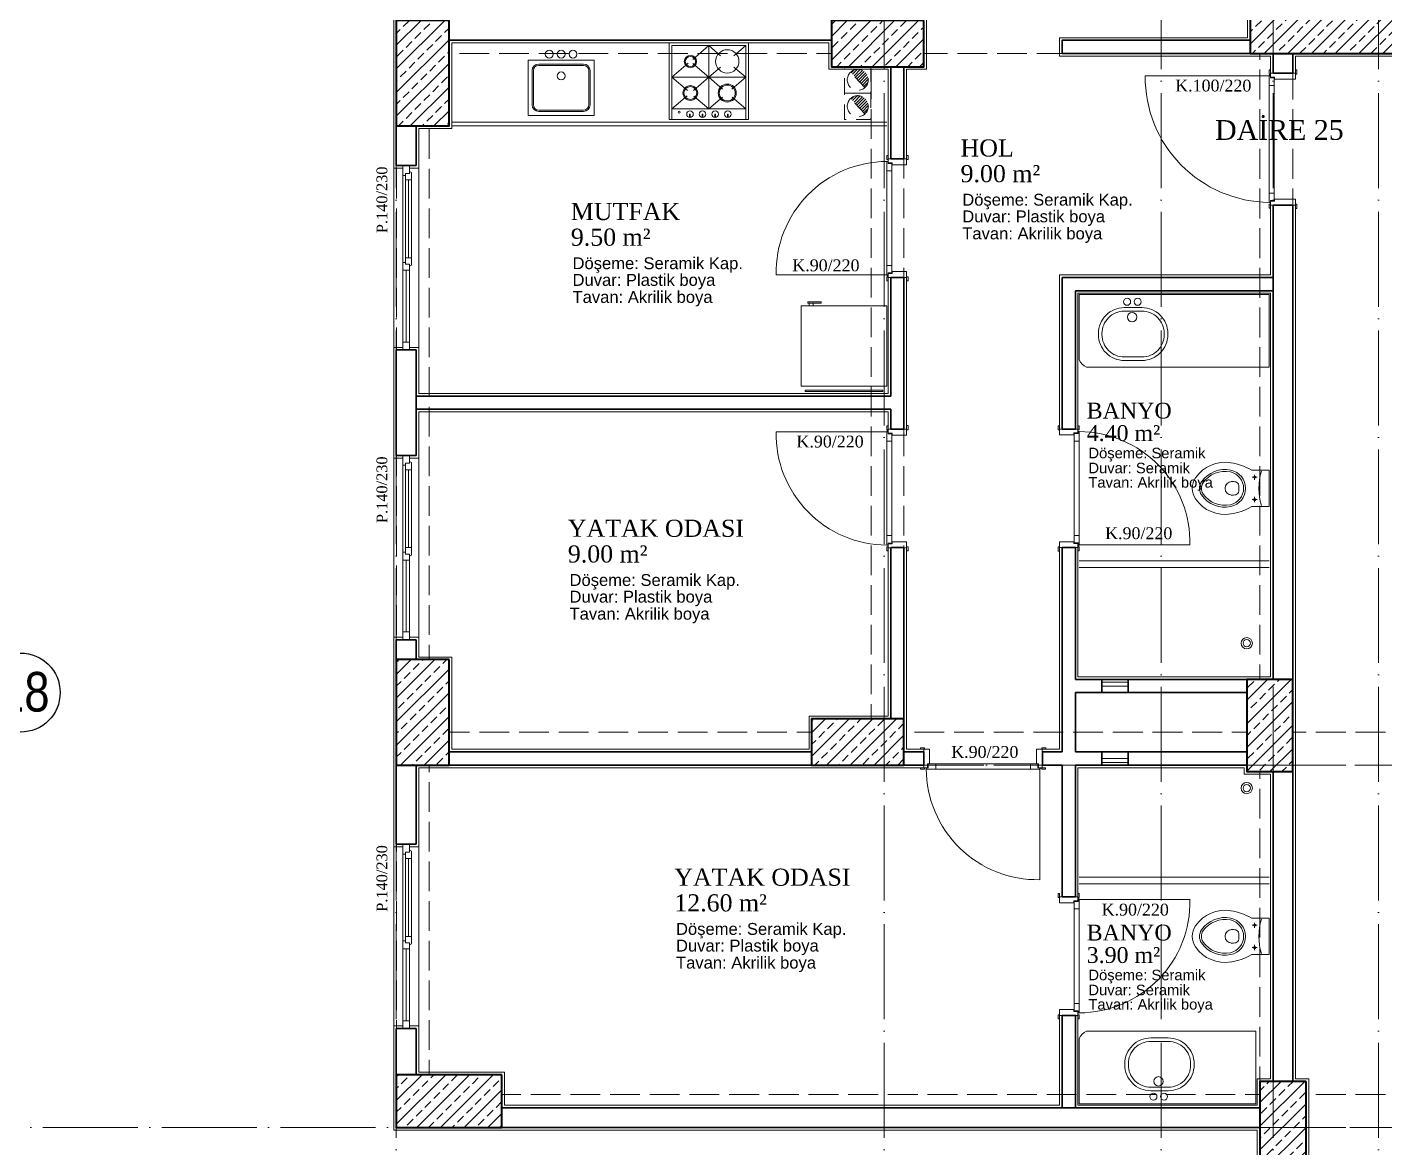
# Model space of a CAD drawing. Header units: millimetres. Extents: x 11587 to 81192, y -36083 to -25300.
# Drawn here: x 40266 to 41296, y -33796 to -32945 of the extents above; entities that cross this region are included whole.
import ezdxf

# ---------------------------------------------------------------- set-up
doc = ezdxf.new("R2010")
doc.units = ezdxf.units.MM
doc.linetypes.add('AKS', pattern=[30, 24, -3, 0, -3])
doc.linetypes.add('IZDUSUM1', pattern=[20, 7.5, -5, 7.5, 0])
for name, color, linetype, lineweight in [('rtm-aks balon', 20, 'Continuous', 25), ('rtm-aks balon yazı', 7, 'Continuous', 20), ('rtm-aks yeni', 7, 'AKS', 20), ('rtm-cam', 141, 'Continuous', 9), ('rtm-duv tugla', 22, 'Continuous', 35), ('rtm-izdusum-üst ince', 8, 'IZDUSUM1', 5), ('rtm-kapı-ahsap', 35, 'Continuous', 13), ('rtm-mhl-yazı-adı', 150, 'Continuous', 30), ('rtm-mhl-yazı-m2', 7, 'Continuous', 20), ('rtm-mhl-yazı-malzeme', 253, 'Continuous', 13), ('rtm-pen-ahsap', 35, 'Continuous', 13), ('rtm-plan katmanı-05', 205, 'Continuous', 20), ('rtm-plan katmanı-07', 135, 'Continuous', 9), ('rtm-sıva', 252, 'Continuous', 15), ('rtm-tarama-betonarme', 51, 'Continuous', 15), ('rtm-tas_betonarme', 50, 'Continuous', 40), ('rtm-tefris vitrifiye', 9, 'Continuous', 9)]:
    doc.layers.add(name, color=color, linetype=linetype, lineweight=lineweight)
doc.styles.add('AKSYAZI', font='ARIALN.TTF')
doc.styles.add('ARIAL', font='times.ttf')
doc.styles.get("Standard").update_dxf_attribs({"font": 'arial.ttf'})
doc.styles.add('VAZ-OLCU', font='times.ttf', dxfattribs={"height": 60})
pattern_1 = [(45, (488032.999, 30119.077), (-8.98025612, 8.98025612), []), (45, (488041.979, 30119.077), (-8.98025612, 8.98025612), [6.35, -3.175])]
pattern_2 = [(45, (17971.351, 20249.116), (-8.980256, 8.980256), []), (45, (17980.331, 20249.116), (-8.980256, 8.980256), [6.35, -3.175])]

# ---------------------------------------------------------------- blocks, each defined once
blk = doc.blocks.new('KİRİŞA')
at = {"layer": 'rtm-izdusum-üst ince', "ltscale": 1.5}
for points in [[(22639.4, -53689.2), (22639.4, -53214.2)], [(22664.4, -53689.2), (22664.4, -53214.2)], [(22671.9, -53214.2), (22919.4, -53214.2)], [(22989.4, -53214.2), (23279.4, -53214.2)], [(22934.4, -53719.2), (22934.4, -53224.2)], [(22959.4, -53719.2), (22959.4, -53224.2)], [(23294.4, -53674.2), (23294.4, -53269.2)], [(23319.4, -53674.2), (23319.4, -53269.2)], [(22219.4, -53729.2), (22639.4, -53729.2)], [(22674.4, -53729.2), (22934.4, -53729.2)], [(23004.4, -53729.2), (23279.4, -53729.2)], [(22219.4, -53754.2), (22639.4, -53754.2)], [(22639.4, -53994.2), (22639.4, -53759.2)], [(22664.4, -53994.2), (22664.4, -53759.2)], [(22674.4, -53754.2), (22934.4, -53754.2)], [(23004.4, -53754.2), (23279.4, -53754.2)], [(23294.4, -53989.2), (23294.4, -53754.2)], [(23319.4, -53989.2), (23319.4, -53754.2)], [(22219.4, -54004.2), (22629.4, -54004.2)], [(22664.4, -54004.2), (23239.4, -54004.2)], [(22219.4, -54029.2), (22629.4, -54029.2)], [(22664.4, -54029.2), (23239.4, -54029.2)]]:
    blk.add_lwpolyline(points, dxfattribs=at)
blk = doc.blocks.new('rty')
at = {"layer": 'rtm-kapı-ahsap'}
for p, q in [((-58244.9, -62700.3), (-58243.8, -62700.3)), ((-58244.9, -62703.4), (-58244.9, -62700.3)), ((-58243.8, -62700.3), (-58243.8, -62703.4)), ((-58229.8, -62700.4), (-58229.8, -62703.4)), ((-58228.8, -62700.4), (-58229.8, -62700.4)), ((-58228.8, -62703.4), (-58228.8, -62700.4)), ((-58243.8, -62703.4), (-58244.9, -62703.4)), ((-58243.8, -62707.4), (-58243.8, -62702.9)), ((-58229.8, -62702.9), (-58243.8, -62702.9)), ((-58232.8, -62707.4), (-58243.8, -62707.4)), ((-58232.8, -62705.9), (-58232.8, -62707.4)), ((-58229.8, -62705.9), (-58232.8, -62705.9)), ((-58232.6, -62706.4), (-58232.6, -62789.4)), ((-58232.6, -62706.4), (-58229.7, -62706.4)), ((-58229.8, -62702.9), (-58229.8, -62705.9)), ((-58229.8, -62703.4), (-58228.8, -62703.4)), ((-58229.8, -62704.9), (-58228.8, -62704.9)), ((-58229.7, -62706.4), (-58229.7, -62704.9)), ((-58228.8, -62790.9), (-58228.8, -62704.9)), ((-58144.8, -62704.9), (-58228.8, -62704.9)), ((-58228.8, -62712), (-58232.6, -62712)), ((-58228.8, -62783.7), (-58232.6, -62783.7)), ((-58243.8, -62792.3), (-58244.9, -62792.3)), ((-58244.9, -62792.3), (-58244.9, -62795.4)), ((-58243.8, -62788.4), (-58243.8, -62792.9)), ((-58232.8, -62788.4), (-58243.8, -62788.4)), ((-58243.8, -62795.4), (-58243.8, -62792.3)), ((-58229.8, -62792.9), (-58243.8, -62792.9)), ((-58232.8, -62789.9), (-58232.8, -62788.4)), ((-58229.8, -62789.9), (-58232.8, -62789.9)), ((-58232.6, -62789.4), (-58229.7, -62789.4)), ((-58229.8, -62792.9), (-58229.8, -62789.9)), ((-58229.8, -62790.9), (-58228.8, -62790.9)), ((-58229.8, -62795.4), (-58229.8, -62792.3)), ((-58229.8, -62792.3), (-58228.8, -62792.3)), ((-58229.7, -62789.4), (-58229.7, -62790.9)), ((-58228.8, -62792.3), (-58228.8, -62795.4)), ((-58244.9, -62795.4), (-58243.8, -62795.4)), ((-58228.8, -62795.4), (-58229.8, -62795.4))]:
    blk.add_line(p, q, dxfattribs=at)
at = {"layer": 'rtm-kapı-ahsap', "const_width": 0.392}
blk.add_lwpolyline([(-58229.2, -62703.9, 1), (-58229.2, -62704.5, 1)], format="xyb", close=True, dxfattribs=at)
at = {"layer": 'rtm-kapı-ahsap'}
blk.add_arc((-58229.1, -62706.6), 84.3, 270.2011, 1.1472, dxfattribs=at)
blk = doc.blocks.new('K-100')
at = {"layer": 'rtm-kapı-ahsap'}
for p, q in [((-34308.1, -13702.2), (-34307, -13702.2)), ((-34308.1, -13705.4), (-34308.1, -13702.2)), ((-34307, -13705.4), (-34308.1, -13705.4)), ((-34307, -13702.2), (-34307, -13705.4)), ((-34307, -13709.3), (-34307, -13704.8)), ((-34288, -13704.8), (-34307, -13704.8)), ((-34288, -13702.3), (-34288, -13705.4)), ((-34287, -13702.3), (-34288, -13702.3)), ((-34288, -13704.8), (-34288, -13707.8)), ((-34288, -13705.4), (-34287, -13705.4)), ((-34287, -13705.4), (-34287, -13702.3)), ((-34291, -13709.3), (-34307, -13709.3)), ((-34288, -13707.8), (-34291, -13707.8)), ((-34291, -13707.8), (-34291, -13709.3)), ((-34290.8, -13801.3), (-34290.8, -13708.3)), ((-34290.8, -13708.3), (-34287.9, -13708.3)), ((-34287, -13713.9), (-34290.8, -13713.9)), ((-34288, -13706.8), (-34287, -13706.8)), ((-34287.9, -13708.3), (-34287.9, -13706.8)), ((-34287, -13706.8), (-34287, -13802.8)), ((-34287, -13795.6), (-34290.8, -13795.6)), ((-34307, -13804.2), (-34308.1, -13804.2)), ((-34308.1, -13804.2), (-34308.1, -13807.3)), ((-34308.1, -13807.3), (-34307, -13807.3)), ((-34307, -13800.3), (-34307, -13804.8)), ((-34291, -13800.3), (-34307, -13800.3)), ((-34307, -13807.3), (-34307, -13804.2)), ((-34288, -13804.8), (-34307, -13804.8)), ((-34291, -13801.8), (-34291, -13800.3)), ((-34288, -13801.8), (-34291, -13801.8)), ((-34290.8, -13801.3), (-34287.9, -13801.3)), ((-34288, -13804.8), (-34288, -13801.8)), ((-34288, -13802.8), (-34287, -13802.8)), ((-34288, -13807.3), (-34288, -13804.2)), ((-34288, -13804.2), (-34287, -13804.2)), ((-34287, -13807.3), (-34288, -13807.3)), ((-34287.9, -13801.3), (-34287.9, -13802.8)), ((-34193, -13802.8), (-34287, -13802.8)), ((-34287, -13804.2), (-34287, -13807.3))]:
    blk.add_line(p, q, dxfattribs=at)
at = {"layer": 'rtm-kapı-ahsap', "const_width": 0.392}
blk.add_lwpolyline([(-34287.4, -13803.7, -1), (-34287.4, -13803.1, -1)], format="xyb", close=True, dxfattribs=at)
at = {"layer": 'rtm-kapı-ahsap'}
blk.add_arc((-34287.9, -13801.7), 94.9, 359.3332, 89.4605, dxfattribs=at)

msp = doc.modelspace()

# ---------------------------------------------------------------- hatches: boundary and pattern name
at = {"layer": 'rtm-izdusum-üst ince', "ltscale": 1.5}
h = msp.add_hatch(dxfattribs=at)
h.set_pattern_fill('ANSI31', color=256, scale=0.5, angle=180, style=0)
h.set_pattern_definition([(225, (41385.1749, -32975.134), (1.122532, -1.122532), [])])
edge = h.paths.add_edge_path()
edge.add_arc((40896.19, -32985.13), 8, 312.76259, 492.76259)
edge.add_line((40890.76, -32979.26), (40901.62, -32991.01))
h = msp.add_hatch(dxfattribs=at)
h.set_pattern_fill('ANSI31', color=256, scale=0.5, angle=180, style=0)
h.set_pattern_definition([(225, (41385.1749, -32995.134), (1.122532, -1.122532), [])])
edge = h.paths.add_edge_path()
edge.add_arc((40896.19, -33005.13), 8, 312.76259, 492.76259)
edge.add_line((40890.76, -32999.26), (40901.62, -33011.01))
at = {"layer": 'rtm-tarama-betonarme'}
h = msp.add_hatch(dxfattribs=at)
h.set_pattern_fill('ANSI33', color=256, scale=2, style=0)
h.set_pattern_definition(pattern_1)
h.paths.add_polyline_path([(40546.19, -33020.13), (40586.19, -33020.13), (40586.19, -32940.13), (40546.19, -32940.13)])
h = msp.add_hatch(dxfattribs=at)
h.set_pattern_fill('ANSI33', color=256, scale=2, style=0)
h.set_pattern_definition(pattern_1)
h.paths.add_polyline_path([(40876.19, -32940.13), (40876.19, -32975.13), (40946.19, -32975.13), (40946.19, -32940.13)])
h = msp.add_hatch(dxfattribs=at)
h.set_pattern_fill('ANSI33', color=256, scale=2, style=0)
h.set_pattern_definition(pattern_1)
h.paths.add_polyline_path([(41193.69, -32935.13), (41193.69, -32965.13), (41303.69, -32965.13), (41303.69, -32935.13)])
h = msp.add_hatch(dxfattribs=at)
h.set_pattern_fill('ANSI33', color=256, scale=2, style=0)
h.set_pattern_definition(pattern_2)
h.paths.add_polyline_path([(40546.19, -33505.13), (40586.19, -33505.13), (40586.19, -33425.13), (40546.19, -33425.13)])
h = msp.add_hatch(dxfattribs=at)
h.set_pattern_fill('ANSI33', color=256, scale=2, style=0)
h.set_pattern_definition(pattern_2)
h.paths.add_polyline_path([(41191.19, -33510.13), (41226.19, -33510.13), (41226.19, -33440.13), (41191.19, -33440.13)])
h = msp.add_hatch(dxfattribs=at)
h.set_pattern_fill('ANSI33', color=256, scale=2, style=0)
h.set_pattern_definition(pattern_2)
h.paths.add_polyline_path([(40931.19, -33505.13), (40931.19, -33470.13), (40861.19, -33470.13), (40861.19, -33505.13)])
h = msp.add_hatch(dxfattribs=at)
h.set_pattern_fill('ANSI33', color=256, scale=2, style=0)
h.set_pattern_definition(pattern_2)
h.paths.add_polyline_path([(40546.19, -33780.13), (40626.19, -33780.13), (40626.19, -33740.13), (40546.19, -33740.13)])
h = msp.add_hatch(dxfattribs=at)
h.set_pattern_fill('ANSI33', color=256, scale=2, style=0)
h.set_pattern_definition([(45, (17981.351, 20249.116), (-8.980256, 8.980256), []), (45, (17990.331, 20249.116), (-8.980256, 8.980256), [6.35, -3.175])])
h.paths.add_polyline_path([(41236.19, -33825.13), (41236.19, -33745.13), (41201.19, -33745.13), (41201.19, -33825.13)])

# ---------------------------------------------------------------- linework, layer by layer
at = {"layer": 'rtm-aks balon'}
msp.add_circle((40261.19, -33450.13), 30, dxfattribs=at)
at = {"layer": 'rtm-aks yeni', "ltscale": 3}
for p, q in [((40546.19, -35680.13), (40546.19, -31980.13)), ((40916.19, -35680.13), (40916.19, -31980.13)), ((41126.19, -35680.13), (41126.19, -31980.13)), ((41211.19, -35680.13), (41211.19, -31980.13)), ((41291.19, -35680.13), (41291.19, -31980.13)), ((42336.19, -33505.13), (40546.19, -33505.13)), ((33971.19, -33780.13), (42336.19, -33780.13))]:
    msp.add_line(p, q, dxfattribs=at)
at = {"layer": 'rtm-cam'}
for p, q in [((40555.44, -33061.13), (40555.44, -33120.13)), ((40553.69, -33129.63), (40553.69, -33184.13)), ((40555.44, -33281.13), (40555.44, -33340.13)), ((40553.69, -33349.63), (40553.69, -33404.13)), ((40555.44, -33576.13), (40555.44, -33635.13)), ((40553.69, -33644.63), (40553.69, -33699.13))]:
    msp.add_line(p, q, dxfattribs=at)
at = {"layer": 'rtm-duv tugla'}
for points in [[(40876.19, -32955.13), (40586.19, -32955.13)], [(41193.69, -32965.13), (41051.19, -32965.13), (41051.19, -32955.13), (41193.69, -32955.13)], [(41211.19, -32965.13), (41211.19, -32980.13)], [(41226.19, -32965.13), (41226.19, -32980.13)], [(40921.19, -32975.13), (40921.19, -33045.13)], [(40931.19, -32975.13), (40931.19, -33045.13)], [(41211.19, -32980.13), (41226.19, -32980.13)], [(40546.19, -33020.13), (40546.19, -33050.13)], [(40561.19, -33020.13), (40561.19, -33050.13)], [(40561.19, -33050.13), (40546.19, -33050.13)], [(40931.19, -33045.13), (40921.19, -33045.13)], [(41211.19, -33080.13), (41211.19, -33440.13)], [(41211.19, -33080.13), (41226.19, -33080.13)], [(41226.19, -33080.13), (41226.19, -33440.13)], [(40921.19, -33135.13), (40921.19, -33225.13)], [(40931.19, -33135.13), (40921.19, -33135.13)], [(40931.19, -33135.13), (40931.19, -33250.13)], [(41051.19, -33135.13), (41051.19, -33250.13)], [(41211.19, -33135.13), (41051.19, -33135.13)], [(41061.19, -33145.13), (41061.19, -33250.13)], [(41211.19, -33145.13), (41061.19, -33145.13)], [(40546.19, -33190.13), (40546.19, -33270.13)], [(40561.19, -33190.13), (40546.19, -33190.13)], [(40561.19, -33190.13), (40561.19, -33270.13)], [(40921.19, -33225.13), (40561.19, -33225.13)], [(40921.19, -33235.13), (40561.19, -33235.13)], [(40921.19, -33235.13), (40921.19, -33250.13)], [(40931.19, -33250.13), (40921.19, -33250.13)], [(41051.19, -33250.13), (41061.19, -33250.13)], [(40561.19, -33270.13), (40546.19, -33270.13)], [(40921.19, -33340.13), (40921.19, -33470.13)], [(40931.19, -33340.13), (40921.19, -33340.13)], [(40931.19, -33340.13), (40931.19, -33470.13)], [(41051.19, -33340.13), (41051.19, -33495.13)], [(41051.19, -33340.13), (41061.19, -33340.13)], [(41061.19, -33340.13), (41061.19, -33440.13)], [(40546.19, -33410.13), (40546.19, -33425.13)], [(40561.19, -33410.13), (40546.19, -33410.13)], [(40561.19, -33410.13), (40561.19, -33425.13)], [(41191.19, -33440.13), (41061.19, -33440.13)], [(41081.19, -33450.13), (41081.19, -33440.13)], [(41101.19, -33450.13), (41101.19, -33440.13)], [(41061.19, -33450.13), (41061.19, -33495.13)], [(41191.19, -33450.13), (41061.19, -33450.13)], [(40586.19, -33495.13), (40861.19, -33495.13)], [(40946.19, -33495.13), (40931.19, -33495.13)], [(40946.19, -33495.13), (40946.19, -33505.13)], [(41051.19, -33495.13), (41036.19, -33495.13)], [(41036.19, -33495.13), (41036.19, -33505.13)], [(41191.19, -33495.13), (41061.19, -33495.13)], [(41081.19, -33495.13), (41081.19, -33505.13)], [(41101.19, -33495.13), (41101.19, -33505.13)], [(40546.19, -33505.13), (40546.19, -33565.13)], [(40561.19, -33505.13), (40561.19, -33565.13)], [(40586.19, -33505.13), (40861.19, -33505.13)], [(40946.19, -33505.13), (40931.19, -33505.13)], [(41051.19, -33505.13), (41036.19, -33505.13)], [(41051.19, -33505.13), (41051.19, -33605.13)], [(41061.19, -33505.13), (41061.19, -33605.13)], [(41191.19, -33505.13), (41061.19, -33505.13)], [(41211.19, -33510.13), (41211.19, -33745.13)], [(41226.19, -33510.13), (41226.19, -33745.13)], [(40561.19, -33565.13), (40546.19, -33565.13)], [(41051.19, -33605.13), (41061.19, -33605.13)], [(41051.19, -33695.13), (41051.19, -33765.13)], [(41051.19, -33695.13), (41061.19, -33695.13)], [(41061.19, -33695.13), (41061.19, -33765.13)], [(40546.19, -33705.13), (40546.19, -33740.13)], [(40561.19, -33705.13), (40546.19, -33705.13)], [(40561.19, -33705.13), (40561.19, -33740.13)], [(40626.19, -33765.13), (41201.19, -33765.13)], [(40626.19, -33780.13), (41201.19, -33780.13)]]:
    msp.add_lwpolyline(points, dxfattribs=at)
at = {"layer": 'rtm-izdusum-üst ince', "ltscale": 1.5}
for points in [[(40906.19, -32975.13), (40906.19, -32995.13), (40886.19, -32995.13), (40886.19, -32975.13), (40906.19, -32975.13)], [(40901.62, -32991.01), (40890.76, -32979.26)], [(40906.19, -32995.13), (40906.19, -33015.13), (40886.19, -33015.13), (40886.19, -32995.13), (40906.19, -32995.13)], [(40901.62, -33011.01), (40890.76, -32999.26)]]:
    msp.add_lwpolyline(points, dxfattribs=at)
for centre in [(40896.19, -32985.13), (40896.19, -33005.13)]:
    msp.add_circle(centre, 8, dxfattribs=at)
at = {"layer": 'rtm-kapı-ahsap'}
for points in [[(41081.19, -33442.13), (41101.19, -33442.13)], [(41081.19, -33445.13), (41101.19, -33445.13)], [(41081.19, -33500.13), (41101.19, -33500.13)], [(41081.19, -33503.13), (41101.19, -33503.13)]]:
    msp.add_lwpolyline(points, dxfattribs=at)
at = {"layer": 'rtm-pen-ahsap'}
for p, q in [((40551.19, -33057.63), (40551.19, -33050.13)), ((40556.19, -33050.13), (40556.19, -33056.13)), ((40551.19, -33057.63), (40553.19, -33057.63)), ((40553.19, -33056.13), (40553.19, -33061.13)), ((40553.19, -33056.13), (40556.19, -33056.13)), ((40553.19, -33120.13), (40553.19, -33061.13)), ((40553.19, -33061.13), (40557.69, -33061.13)), ((40557.69, -33055.5), (40557.69, -33061.13)), ((40557.69, -33120.13), (40557.69, -33061.13)), ((40551.19, -33131.13), (40551.19, -33123.63)), ((40553.19, -33123.63), (40551.19, -33123.63)), ((40553.19, -33125.13), (40553.19, -33120.13)), ((40553.19, -33120.13), (40557.69, -33120.13)), ((40553.19, -33125.13), (40556.19, -33125.13)), ((40556.19, -33125.13), (40556.19, -33129.63)), ((40557.69, -33125.77), (40557.69, -33120.13)), ((40551.19, -33129.63), (40556.19, -33129.63)), ((40551.19, -33131.13), (40551.19, -33190.13)), ((40556.19, -33179.13), (40556.19, -33129.63)), ((40551.19, -33184.13), (40556.19, -33184.13)), ((40556.19, -33179.13), (40556.19, -33184.77)), ((40556.19, -33190.13), (40556.19, -33184.13)), ((40551.19, -33277.63), (40551.19, -33270.13)), ((40556.19, -33270.13), (40556.19, -33276.13)), ((40551.19, -33277.63), (40553.19, -33277.63)), ((40553.19, -33276.13), (40553.19, -33281.13)), ((40553.19, -33276.13), (40556.19, -33276.13)), ((40553.19, -33340.13), (40553.19, -33281.13)), ((40553.19, -33281.13), (40557.69, -33281.13)), ((40557.69, -33275.5), (40557.69, -33281.13)), ((40557.69, -33340.13), (40557.69, -33281.13)), ((40553.19, -33345.13), (40553.19, -33340.13)), ((40553.19, -33340.13), (40557.69, -33340.13)), ((40557.69, -33345.77), (40557.69, -33340.13)), ((40551.19, -33351.13), (40551.19, -33343.63)), ((40553.19, -33343.63), (40551.19, -33343.63)), ((40551.19, -33349.63), (40556.19, -33349.63)), ((40551.19, -33351.13), (40551.19, -33410.13)), ((40553.19, -33345.13), (40556.19, -33345.13)), ((40556.19, -33345.13), (40556.19, -33349.63)), ((40556.19, -33399.13), (40556.19, -33349.63)), ((40551.19, -33404.13), (40556.19, -33404.13)), ((40556.19, -33399.13), (40556.19, -33404.77)), ((40556.19, -33410.13), (40556.19, -33404.13)), ((40551.19, -33572.63), (40551.19, -33565.13)), ((40556.19, -33565.13), (40556.19, -33571.13)), ((40551.19, -33572.63), (40553.19, -33572.63)), ((40553.19, -33571.13), (40553.19, -33576.13)), ((40553.19, -33571.13), (40556.19, -33571.13)), ((40553.19, -33635.13), (40553.19, -33576.13)), ((40553.19, -33576.13), (40557.69, -33576.13)), ((40557.69, -33570.5), (40557.69, -33576.13)), ((40557.69, -33635.13), (40557.69, -33576.13)), ((40551.19, -33646.13), (40551.19, -33638.63)), ((40553.19, -33638.63), (40551.19, -33638.63)), ((40553.19, -33640.13), (40553.19, -33635.13)), ((40553.19, -33635.13), (40557.69, -33635.13)), ((40553.19, -33640.13), (40556.19, -33640.13)), ((40556.19, -33640.13), (40556.19, -33644.63)), ((40557.69, -33640.77), (40557.69, -33635.13)), ((40551.19, -33644.63), (40556.19, -33644.63)), ((40551.19, -33646.13), (40551.19, -33705.13)), ((40556.19, -33694.13), (40556.19, -33644.63)), ((40551.19, -33699.13), (40556.19, -33699.13)), ((40556.19, -33694.13), (40556.19, -33699.77)), ((40556.19, -33705.13), (40556.19, -33699.13))]:
    msp.add_line(p, q, dxfattribs=at)
for points in [[(40557.69, -33055.5), (40556.19, -33054.63)], [(40557.69, -33125.77), (40556.19, -33126.64)], [(40557.69, -33275.5), (40556.19, -33274.63)], [(40557.69, -33345.77), (40556.19, -33346.64)], [(40557.69, -33570.5), (40556.19, -33569.63)], [(40557.69, -33640.77), (40556.19, -33641.64)]]:
    msp.add_lwpolyline(points, dxfattribs=at)
at = {"layer": 'rtm-plan katmanı-05', "ltscale": 0.6}
for points in [[(40544.19, -33188.13), (40544.19, -33052.13)], [(40563.19, -33188.13), (40563.19, -33052.13)], [(40544.19, -33408.13), (40544.19, -33272.13)], [(40563.19, -33408.13), (40563.19, -33272.13)], [(40544.19, -33703.13), (40544.19, -33567.13)], [(40563.19, -33703.13), (40563.19, -33567.13)]]:
    msp.add_lwpolyline(points, dxfattribs=at)
at = {"layer": 'rtm-plan katmanı-07'}
for points in [[(40551.19, -33123.63), (40551.19, -33057.63)], [(40551.19, -33343.63), (40551.19, -33277.63)], [(40551.19, -33638.63), (40551.19, -33572.63)]]:
    msp.add_lwpolyline(points, dxfattribs=at)
at = {"layer": 'rtm-sıva'}
for points in [[(41139.19, -32390.13), (41139.19, -32397.13), (41281.69, -32397.13), (41281.69, -32933.13), (41191.69, -32933.13), (41191.69, -32953.13), (41049.19, -32953.13), (41049.19, -32967.13), (41209.19, -32967.13), (41209.19, -32980.13)], [(40551.19, -33052.13), (40544.19, -33052.13), (40544.19, -32938.13), (40914.19, -32938.13), (40914.19, -32838.13)], [(40933.19, -33045.13), (40933.19, -32977.13), (40948.19, -32977.13), (40948.19, -32938.13), (40933.19, -32938.13), (40933.19, -32838.13)], [(40556.19, -33052.13), (40563.19, -33052.13), (40563.19, -33022.13), (40588.19, -33022.13), (40588.19, -32957.13), (40874.19, -32957.13), (40874.19, -32977.13), (40919.19, -32977.13), (40919.19, -33045.13)], [(41228.19, -32980.13), (41228.19, -32967.13), (41354.19, -32967.13), (41354.19, -32980.13)], [(41209.19, -33080.13), (41209.19, -33133.13), (41049.19, -33133.13), (41049.19, -33250.13)], [(41221.19, -33847.13), (41228.19, -33847.13), (41228.19, -33827.13), (41238.19, -33827.13), (41238.19, -33743.13), (41228.19, -33743.13), (41228.19, -33080.13)], [(40919.19, -33135.13), (40919.19, -33223.13), (40563.19, -33223.13), (40563.19, -33188.13), (40556.19, -33188.13)], [(40933.19, -33250.13), (40933.19, -33135.13)], [(41063.19, -33250.13), (41063.19, -33147.13), (41209.19, -33147.13), (41209.19, -33438.13), (41063.19, -33438.13), (41063.19, -33340.13)], [(40551.19, -33272.13), (40544.19, -33272.13), (40544.19, -33188.13), (40551.19, -33188.13)], [(40919.19, -33250.13), (40919.19, -33237.13), (40563.19, -33237.13), (40563.19, -33272.13), (40556.19, -33272.13)], [(40919.19, -33340.13), (40919.19, -33468.13), (40859.19, -33468.13), (40859.19, -33493.13), (40588.19, -33493.13), (40588.19, -33423.13), (40563.19, -33423.13), (40563.19, -33408.13), (40556.19, -33408.13)], [(40946.19, -33493.13), (40933.19, -33493.13), (40933.19, -33340.13)], [(41049.19, -33340.13), (41049.19, -33493.13), (41036.19, -33493.13)], [(40551.19, -33408.13), (40544.19, -33408.13), (40544.19, -33567.13), (40551.19, -33567.13)], [(40556.19, -33567.13), (40563.19, -33567.13), (40563.19, -33507.13), (40946.19, -33507.13)], [(41063.19, -33605.13), (41063.19, -33507.13), (41189.19, -33507.13), (41189.19, -33512.13), (41209.19, -33512.13), (41209.19, -33743.13), (41199.19, -33743.13), (41199.19, -33763.13), (41063.19, -33763.13), (41063.19, -33695.13)], [(40551.19, -33703.13), (40544.19, -33703.13), (40544.19, -33782.13), (41199.19, -33782.13), (41199.19, -33827.13), (41209.19, -33827.13), (41209.19, -33847.13)], [(41049.19, -33763.13), (40628.19, -33763.13), (40628.19, -33738.13), (40563.19, -33738.13), (40563.19, -33703.13), (40556.19, -33703.13)], [(41049.19, -33695.13), (41049.19, -33763.13)]]:
    msp.add_lwpolyline(points, dxfattribs=at)
at = {"layer": 'rtm-tas_betonarme'}
for points in [[(40586.19, -32940.13), (40546.19, -32940.13), (40546.19, -33020.13), (40586.19, -33020.13)], [(40946.19, -32940.13), (40876.19, -32940.13), (40876.19, -32975.13), (40946.19, -32975.13)], [(41303.69, -32935.13), (41193.69, -32935.13), (41193.69, -32965.13), (41303.69, -32965.13)], [(40586.19, -33425.13), (40546.19, -33425.13), (40546.19, -33505.13), (40586.19, -33505.13)], [(41226.19, -33440.13), (41191.19, -33440.13), (41191.19, -33510.13), (41226.19, -33510.13)], [(40931.19, -33470.13), (40861.19, -33470.13), (40861.19, -33505.13), (40931.19, -33505.13)], [(40626.19, -33740.13), (40546.19, -33740.13), (40546.19, -33780.13), (40626.19, -33780.13)], [(41236.19, -33745.13), (41201.19, -33745.13), (41201.19, -33825.13), (41236.19, -33825.13)]]:
    msp.add_lwpolyline(points, close=True, dxfattribs=at)
at = {"layer": 'rtm-tefris vitrifiye'}
for p, q in [((40753.22, -32957.13), (40753.22, -33015.13)), ((40753.22, -32957.13), (40813.22, -32957.13)), ((40755.22, -32959.13), (40811.22, -32959.13)), ((40755.22, -32959.13), (40755.22, -33015.13)), ((40771.02, -32969.59), (40783.22, -32959.13)), ((40783.22, -32959.13), (40792.18, -32966.82)), ((40783.22, -32959.13), (40783.22, -33007.13)), ((40802.25, -32966.82), (40811.22, -32959.13)), ((40811.22, -32959.13), (40811.22, -33007.13)), ((40646.19, -33012.13), (40646.19, -32970.13)), ((40646.19, -32970.13), (40696.19, -32970.13)), ((40696.19, -33012.13), (40696.19, -32970.13)), ((40767.63, -32972.49), (40755.22, -32983.13)), ((40649.19, -33004.13), (40649.19, -32978.13)), ((40650.19, -33004.13), (40650.19, -32978.13)), ((40654.19, -32973.13), (40688.19, -32973.13)), ((40654.19, -32974.13), (40688.19, -32974.13)), ((40692.19, -33004.13), (40692.19, -32978.13)), ((40693.19, -33004.13), (40693.19, -32978.13)), ((40783.22, -32983.13), (40770.98, -32972.65)), ((40792.18, -32975.45), (40783.22, -32983.13)), ((40811.22, -32983.13), (40802.25, -32975.45)), ((40755.22, -32983.13), (40766.91, -32993.15)), ((40755.22, -32983.13), (40811.22, -32983.13)), ((40783.22, -32983.13), (40771.51, -32993.17)), ((40783.22, -32983.13), (40793.67, -32992.1)), ((40811.22, -32983.13), (40800.59, -32992.24)), ((40766.74, -32997.26), (40755.22, -33007.13)), ((40771.85, -32997.39), (40783.22, -33007.13)), ((40793.51, -32998.31), (40783.22, -33007.13)), ((40800.99, -32998.37), (40811.22, -33007.13)), ((40696.19, -33012.13), (40646.19, -33012.13)), ((40688.19, -33008.13), (40654.19, -33008.13)), ((40688.19, -33009.13), (40654.19, -33009.13)), ((40755.22, -33007.13), (40811.22, -33007.13)), ((40769.18, -33011.16), (40768.64, -33011.16)), ((40768.64, -33011.16), (40768.64, -33013.62)), ((40769.18, -33013.62), (40769.18, -33011.16)), ((40778.76, -33011.16), (40778.22, -33011.16)), ((40778.22, -33011.16), (40778.22, -33013.62)), ((40778.76, -33013.62), (40778.76, -33011.16)), ((40788.35, -33011.16), (40787.81, -33011.16)), ((40787.81, -33011.16), (40787.81, -33013.62)), ((40788.35, -33013.62), (40788.35, -33011.16)), ((40797.93, -33011.16), (40797.4, -33011.16)), ((40797.4, -33011.16), (40797.4, -33013.62)), ((40797.93, -33013.62), (40797.93, -33011.16)), ((40811.22, -33007.13), (40811.22, -33015.13)), ((40588.19, -33020.13), (40918.19, -33020.13)), ((40753.22, -33015.13), (40813.22, -33015.13)), ((40853.29, -33217.57), (40853.29, -33156.57)), ((40858.29, -33153.57), (40858.29, -33154.57)), ((40868.29, -33153.57), (40858.29, -33153.57)), ((40858.29, -33154.57), (40868.29, -33154.57)), ((40859.29, -33156.57), (40859.29, -33154.57)), ((40862.29, -33156.57), (40862.29, -33154.57)), ((40868.29, -33154.57), (40868.29, -33153.57)), ((40918.29, -33156.57), (40918.29, -33217.57)), ((40918.29, -33217.57), (40853.29, -33217.57)), ((40915.29, -33220.57), (40856.29, -33220.57)), ((40856.29, -33220.57), (40856.29, -33221.57)), ((40856.29, -33221.57), (40915.29, -33221.57)), ((40915.29, -33221.57), (40915.29, -33220.57)), ((41195.6, -33281.39), (41208.19, -33281.39)), ((41208.19, -33308.88), (41208.19, -33281.39)), ((41199.07, -33286.61), (41195.36, -33286.61)), ((41197.19, -33284.77), (41197.19, -33288.68)), ((41185.09, -33292.97), (41185.09, -33297.3)), ((41197.19, -33305.5), (41197.19, -33301.59)), ((41199.07, -33303.66), (41195.36, -33303.66)), ((41195.6, -33308.88), (41208.19, -33308.88)), ((41199.07, -33626.61), (41195.36, -33626.61)), ((41195.6, -33621.39), (41208.19, -33621.39)), ((41197.19, -33624.77), (41197.19, -33628.68)), ((41208.19, -33621.39), (41208.19, -33648.88)), ((41185.09, -33637.3), (41185.09, -33632.97)), ((41197.19, -33645.5), (41197.19, -33641.59)), ((41199.07, -33643.66), (41195.36, -33643.66)), ((41195.6, -33648.88), (41208.19, -33648.88))]:
    msp.add_line(p, q, dxfattribs=at)
for points in [[(40813.22, -32957.13), (40813.22, -33015.13)], [(40588.19, -33017.13), (40918.19, -33017.13)], [(40853.29, -33156.57), (40918.29, -33156.57)], [(41208.19, -33350.13), (41064.19, -33350.13)], [(41208.19, -33355.13), (41064.19, -33355.13)], [(41208.19, -33590.13), (41064.19, -33590.13)], [(41208.19, -33595.13), (41064.19, -33595.13)]]:
    msp.add_lwpolyline(points, dxfattribs=at)
for points in [[(41208.19, -33203.13), (41069.77, -33203.13, -0.2032744), (41064.19, -33197.55), (41064.19, -33148.13), (41208.19, -33148.13), (41208.19, -33203.13)], [(41078.72, -33178.5), (41078.72, -33177.61, -0.4142136), (41098.33, -33158.01), (41111.72, -33158.01, -0.4142136), (41131.32, -33177.61), (41131.32, -33178.5, -0.4142136), (41111.72, -33198.1), (41098.33, -33198.1, -0.4142136)], [(41081.4, -33178.5), (41081.4, -33177.61, -0.4142136), (41098.33, -33160.68), (41111.72, -33160.68, -0.4142136), (41128.65, -33177.61), (41128.65, -33178.5, -0.4142136), (41111.72, -33195.43), (41098.33, -33195.43, -0.4142136)], [(41198.19, -33707.13), (41069.77, -33707.13, 0.2032744), (41064.19, -33712.72), (41064.19, -33762.13), (41198.19, -33762.13), (41198.19, -33707.13)], [(41098.72, -33731.77), (41098.72, -33732.66, 0.4142136), (41118.33, -33752.26), (41131.72, -33752.26, 0.4142136), (41151.32, -33732.66), (41151.32, -33731.77, 0.4142136), (41131.72, -33712.17), (41118.33, -33712.17, 0.4142136)], [(41101.4, -33731.77), (41101.4, -33732.66, 0.4142136), (41118.33, -33749.59), (41131.72, -33749.59, 0.4142136), (41148.65, -33732.66), (41148.65, -33731.77, 0.4142136), (41131.72, -33714.84), (41118.33, -33714.84, 0.4142136)]]:
    msp.add_lwpolyline(points, format="xyb", close=True, dxfattribs=at)
for centre, radius in [((40797.22, -32971.13), 8.84), ((40662.19, -32965.63), 3), ((40671.19, -32965.63), 3), ((40680.19, -32965.63), 3), ((40769.22, -32971.13), 4.63), ((40769.22, -32971.13), 3.84), ((40671.19, -32982.13), 3), ((40769.22, -32995.13), 5.63), ((40769.22, -32995.13), 4.84), ((40797.22, -32995.13), 6.84), ((40797.22, -32995.13), 6.05), ((40760.63, -33009.56), 0.75), ((40768.91, -33011.13), 2.5), ((40778.49, -33011.13), 2.5), ((40788.08, -33011.13), 2.5), ((40797.67, -33011.13), 2.5), ((41100.45, -33153.55), 2.67), ((41108.47, -33153.55), 2.67), ((41104.19, -33165.13), 3.56), ((41197.19, -33286.61), 0.825), ((41197.19, -33303.66), 0.825), ((41191.19, -33412.63), 4.25), ((41191.19, -33412.63), 2.75), ((41191.19, -33522.63), 4.25), ((41191.19, -33522.63), 2.75), ((41197.19, -33626.61), 0.825), ((41197.19, -33643.66), 0.825), ((41124.19, -33745.13), 3.56), ((41120.45, -33756.72), 2.67), ((41128.47, -33756.72), 2.67)]:
    msp.add_circle(centre, radius, dxfattribs=at)
for centre, radius, start, end in [((40654.19, -32978.13), 5, 90, 180), ((40654.19, -32978.13), 4, 90, 180), ((40688.19, -32978.13), 5, 0, 90), ((40688.19, -32978.13), 4, 0, 90), ((40654.19, -33004.13), 5, 180, 270), ((40654.19, -33004.13), 4, 180, 270), ((40688.19, -33004.13), 4, 270, 0), ((40688.19, -33004.13), 5, 270, 0), ((41174.81, -33302.83), 27.5, 80.50823, 145.09555), ((41174.81, -33302.83), 22, 78.5694, 144.81148), ((41175.96, -33295.21), 14.3, 0.2662, 77.18786), ((41172.44, -33319.16), 44, 59.90538, 81.23608), ((41195.6, -33279.19), 2.2, 239.90538, 270), ((41164.74, -33295.13), 14.85, 147.23949, 212.76051), ((41164.74, -33295.13), 9.35, 147.83251, 212.16753), ((41164.74, -33295.13), 7.92, 147.83251, 212.16753), ((41174.81, -33302.83), 20.57, 78.5694, 144.81148), ((41179.87, -33295.11), 5.11, 90, 179.73777), ((41175.96, -33295.21), 12.87, 0.2662, 77.18786), ((41180.19, -33302.94), 12.95, 77.82692, 93.31203), ((41182.34, -33292.97), 2.75, 0, 77.82692), ((41244.38, -33295.13), 44, 162.84732, 197.15271), ((41174.81, -33287.43), 22, 215.18852, 281.4306), ((41174.81, -33287.43), 20.57, 215.18852, 281.4306), ((41179.87, -33295.16), 5.12, 180.26223, 270), ((41175.96, -33295.06), 12.87, 282.81214, 359.7338), ((41175.96, -33295.06), 14.3, 282.81214, 359.7338), ((41180.19, -33287.33), 12.95, 266.68797, 282.17308), ((41182.34, -33297.3), 2.75, 282.17308, 0), ((41174.81, -33287.43), 27.5, 214.90445, 279.49177), ((41172.44, -33271.1), 44, 278.76392, 300.09462), ((41195.6, -33311.08), 2.2, 90, 120.09462), ((41174.81, -33642.83), 27.5, 80.50823, 145.09555), ((41174.81, -33642.83), 22, 78.5694, 144.81148), ((41175.96, -33635.21), 14.3, 0.2662, 77.18786), ((41172.44, -33659.16), 44, 59.90538, 81.23608), ((41195.6, -33619.19), 2.2, 239.90538, 270), ((41164.74, -33635.13), 14.85, 147.23949, 212.76051), ((41164.74, -33635.13), 9.35, 147.83247, 212.16749), ((41164.74, -33635.13), 7.92, 147.83247, 212.16749), ((41174.81, -33642.83), 20.57, 78.5694, 144.81148), ((41179.87, -33635.11), 5.12, 90, 179.73777), ((41175.96, -33635.21), 12.87, 0.2662, 77.18786), ((41180.19, -33642.94), 12.95, 77.82692, 93.31203), ((41182.34, -33632.97), 2.75, 0, 77.82692), ((41244.38, -33635.13), 44, 162.84729, 197.15268), ((41174.81, -33627.43), 22, 215.18852, 281.4306), ((41174.81, -33627.43), 20.57, 215.18852, 281.4306), ((41179.87, -33635.16), 5.11, 180.26223, 270), ((41175.96, -33635.06), 12.87, 282.81214, 359.7338), ((41175.96, -33635.06), 14.3, 282.81214, 359.7338), ((41180.19, -33627.33), 12.95, 266.68797, 282.17308), ((41182.34, -33637.3), 2.75, 282.17308, 0), ((41174.81, -33627.43), 27.5, 214.90445, 279.49177), ((41172.44, -33611.1), 44, 278.76392, 300.09462), ((41195.6, -33651.08), 2.2, 90, 120.09462)]:
    msp.add_arc(centre, radius, start, end, dxfattribs=at)

# ---------------------------------------------------------------- block references
at = {"layer": 'rtm-izdusum-üst ince', "xscale": -1}
msp.add_blockref('KİRİŞA', (63865.62, 20249.12), dxfattribs=at)
at = {"layer": 'rtm-kapı-ahsap'}
for name, p, rotation in [('K-100', (6921.21, -46784.92), 180), ('rty', (-17310.59, -95838), 180), ('rty', (103739.06, -91736.91), 270)]:
    msp.add_blockref(name, p, dxfattribs=dict(at, rotation=rotation))
at = {"layer": 'rtm-kapı-ahsap', "xscale": -1}
msp.add_blockref('rty', (-17310.59, 29452.74), dxfattribs=at)
at = {"layer": 'rtm-kapı-ahsap', "xscale": -1, "rotation": 180}
msp.add_blockref('rty', (99292.97, -96043), dxfattribs=at)
at = {"layer": 'rtm-kapı-ahsap'}
msp.add_blockref('rty', (99292.97, 29097.74), dxfattribs=at)

# ---------------------------------------------------------------- texts
at = {"layer": 'rtm-aks balon yazı', "insert": (40244.97, -33464.9), "char_height": 30, "width": 27.7214, "attachment_point": 7, "style": 'AKSYAZI'}
msp.add_mtext('18', dxfattribs=at)
at = {"layer": 'rtm-mhl-yazı-adı', "style": 'ARIAL'}
for s, height, p in [('DAİRE 25', 15, (41167.2, -33030.67)), ('HOL', 13, (40974.14, -33043.32)), ('MUTFAK', 13, (40678.55, -33091.53)), ('BANYO', 12, (41069.83, -33242.16)), ('YATAK ODASI', 13, (40676.27, -33331.92)), ('YATAK ODASI', 13, (40757.02, -33596.7)), ('BANYO', 12, (41069.83, -33638.25))]:
    msp.add_text(s, height=height, dxfattribs=at).set_placement(p)
at = {"layer": 'rtm-mhl-yazı-m2', "style": 'ARIAL'}
for s, height, p in [('9.00 m² ', 13, (40974.14, -33062.81)), ('9.50 m² ', 13, (40678.55, -33111.02)), ('4.40 m² ', 12, (41069.83, -33259.19)), ('9.00 m² ', 13, (40676.27, -33351.41)), ('12.60 m² ', 13, (40757.02, -33616.19)), ('3.90 m² ', 12, (41069.83, -33655.28))]:
    msp.add_text(s, height=height, dxfattribs=at).set_placement(p)
at = {"layer": 'rtm-mhl-yazı-malzeme', "style": 'VAZ-OLCU'}
for s, height, rotation, p in [('K.100/220', 9, 359.9602, (41136.93, -32993.96)), ('P.140/230', 8.192, 90.0398, (40539.39, -33101.45)), ('K.90/220', 9, 359.9602, (40846.53, -33130.38)), ('K.90/220', 9, 359.9602, (40849.67, -33264.1)), ('P.140/230', 8.192, 90.0398, (40539.39, -33321.45)), ('K.90/220', 9, 359.9602, (41083.79, -33333.68)), ('K.90/220', 9, 359.9602, (41083.79, -33333.68)), ('K.90/220', 9, 359.9602, (40967.05, -33499.64)), ('P.140/230', 8.192, 90.0398, (40539.39, -33616.45)), ('K.90/220', 9, 359.9602, (41081.14, -33619.28))]:
    msp.add_text(s, height=height, rotation=rotation, dxfattribs=at).set_placement(p)
at = {"layer": 'rtm-mhl-yazı-malzeme'}
for s, height, p in [('Döşeme: Seramik Kap.', 9, (40975.43, -33080.58)), ('Duvar: Plastik boya ', 9, (40975.43, -33093.25)), ('Tavan: Akrilik boya ', 9, (40975.43, -33106.18)), ('Döşeme: Seramik Kap.', 9, (40679.84, -33128.8)), ('Duvar: Plastik boya ', 9, (40679.84, -33141.46)), ('Tavan: Akrilik boya ', 9, (40679.84, -33154.4)), ('Döşeme: Seramik', 8, (41071.11, -33272.33)), ('Duvar: Seramik', 8, (41071.11, -33283.69)), ('Tavan: Akrilik boya ', 8, (41071.11, -33294.6)), ('Döşeme: Seramik Kap.', 9, (40677.56, -33369.19)), ('Duvar: Plastik boya ', 9, (40677.56, -33381.85)), ('Tavan: Akrilik boya ', 9, (40677.56, -33394.79)), ('Döşeme: Seramik Kap.', 9, (40758.31, -33633.96)), ('Duvar: Plastik boya ', 9, (40758.31, -33646.63)), ('Tavan: Akrilik boya ', 9, (40758.31, -33659.56)), ('Döşeme: Seramik', 8, (41071.11, -33668.42)), ('Duvar: Seramik', 8, (41071.11, -33679.78)), ('Tavan: Akrilik boya ', 8, (41071.11, -33690.69))]:
    msp.add_text(s, height=height, dxfattribs=at).set_placement(p)

doc.saveas('drawing.dxf')
